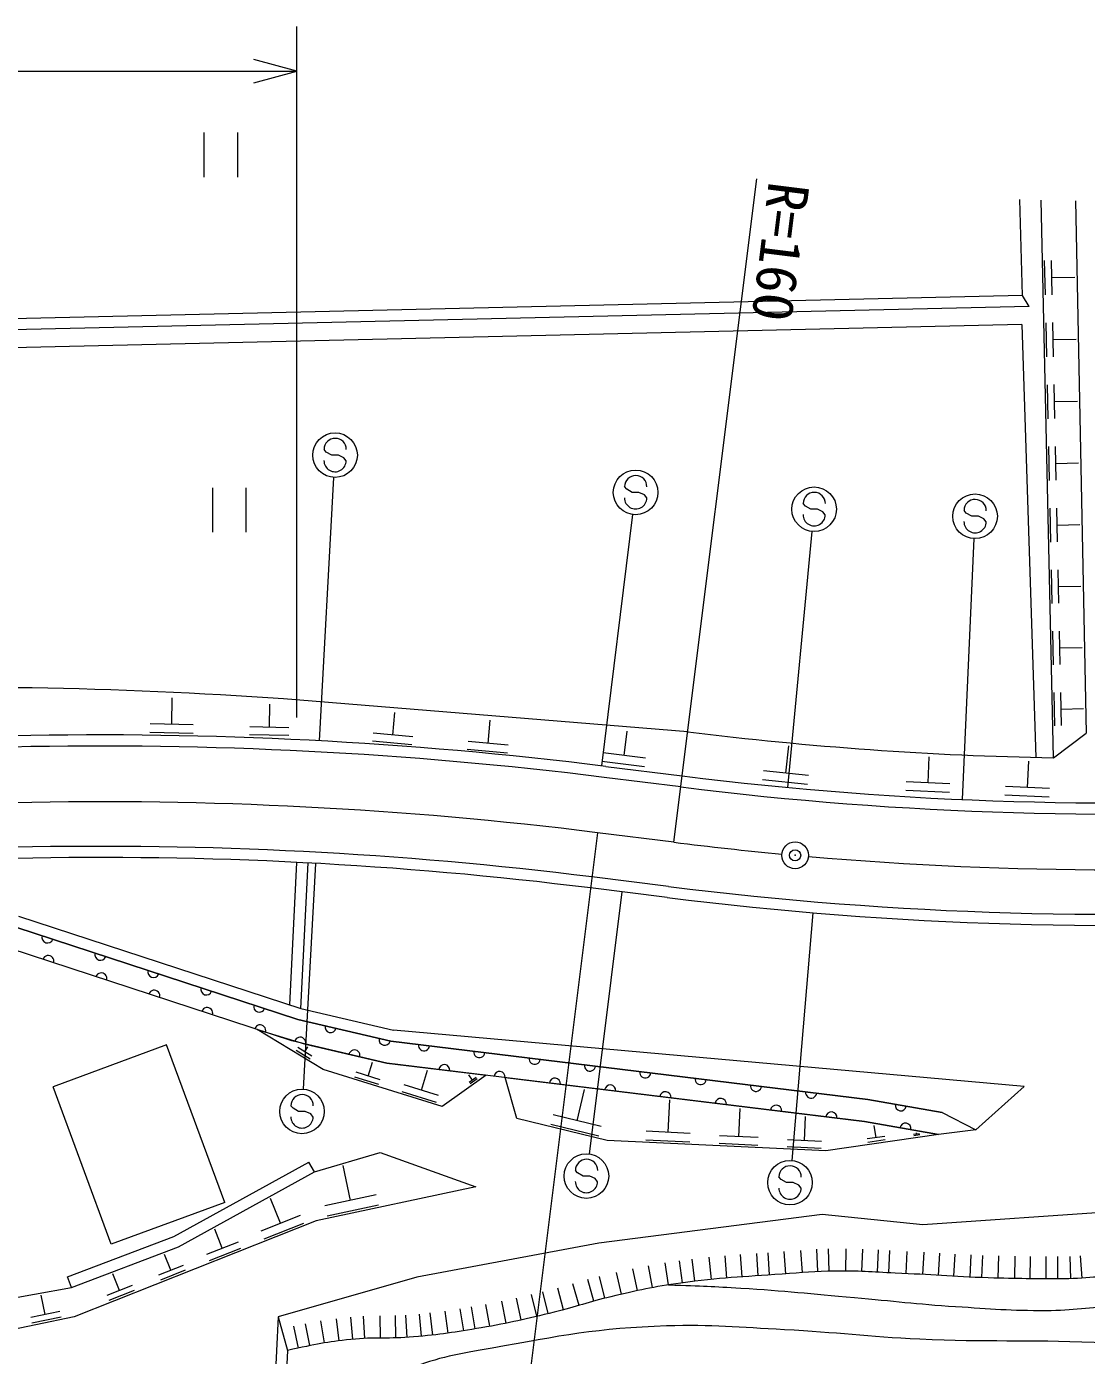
# Model space of a CAD drawing. Units: millimetres on the paper. Extents: x 40 to 680, y 20 to 380.
# Drawn here: x 233.3 to 280.9, y 268.1 to 327.8 of the extents above; entities that cross this region are included whole.
import ezdxf
from ezdxf.enums import TextEntityAlignment as Align

# ---------------------------------------------------------------- set-up
doc = ezdxf.new("R2010")
doc.units = ezdxf.units.MM
doc.header["$PDMODE"] = 32
doc.header["$PDSIZE"] = 0.5
doc.layers.add('M-BGD', color=7, linetype='Continuous', lineweight=18)
doc.styles.add('ＭＳ ゴシック', font='')
doc.styles.get('ＭＳ ゴシック').set_extended_font_data('MS Gothic')

msp = doc.modelspace()

# ---------------------------------------------------------------- linework, layer by layer
at = {"layer": 'M-BGD'}
for p, q in [((245.443, 296.779), (245.443, 327.779)), ((245.443, 325.779), (243.511, 326.296)), ((197.583, 325.779), (245.443, 325.779)), ((243.511, 325.261), (245.443, 325.779)), ((241.27, 323.027), (241.27, 321.027)), ((242.77, 323.027), (242.77, 321.027)), ((262.357, 291.174), (266.076, 320.943)), ((278, 315.714), (277.88, 320.012)), ((279.384, 294.966), (278.831, 319.984)), ((280.381, 319.953), (280.85, 296.077)), ((279.025, 315.742), (278.991, 317.28)), ((279.333, 315.748), (279.298, 317.287)), ((279.316, 316.518), (280.348, 316.541)), ((278, 315.714), (202.556, 313.965)), ((278.293, 315.221), (278, 315.714)), ((278.293, 315.221), (201.73, 313.446)), ((277.972, 314.413), (202.169, 312.656)), ((277.972, 314.413), (278.602, 294.982)), ((279.086, 312.958), (279.052, 314.49)), ((279.393, 312.965), (279.359, 314.497)), ((279.376, 313.731), (280.403, 313.754)), ((279.148, 310.182), (279.114, 311.707)), ((279.453, 310.188), (279.419, 311.713)), ((279.436, 310.951), (280.458, 310.973)), ((279.209, 307.412), (279.175, 308.93)), ((279.513, 307.419), (279.479, 308.937)), ((246.757, 308.687), (246.658, 308.805)), ((247.002, 308.548), (246.757, 308.687)), ((247.303, 308.545), (247.002, 308.548)), ((247.548, 308.433), (247.303, 308.545)), ((247.654, 308.297), (247.548, 308.433)), ((279.496, 308.178), (280.512, 308.2)), ((246.462, 295.726), (247.099, 307.548)), ((260.243, 307.016), (260.144, 307.134)), ((241.65, 307.084), (241.65, 305.084)), ((243.15, 307.084), (243.15, 305.084)), ((260.488, 306.876), (260.243, 307.016)), ((260.789, 306.874), (260.488, 306.876)), ((261.034, 306.762), (260.789, 306.874)), ((261.14, 306.626), (261.034, 306.762)), ((268.254, 306.261), (268.154, 306.379)), ((268.498, 306.122), (268.254, 306.261)), ((268.799, 306.12), (268.498, 306.122)), ((269.044, 306.008), (268.799, 306.12)), ((269.15, 305.872), (269.044, 306.008)), ((275.474, 305.944), (275.374, 306.062)), ((275.718, 305.805), (275.474, 305.944)), ((279.27, 304.649), (279.237, 306.16)), ((279.572, 304.656), (279.539, 306.167)), ((259.117, 294.602), (260.515, 305.883)), ((276.019, 305.803), (275.718, 305.805)), ((276.264, 305.691), (276.019, 305.803)), ((276.37, 305.555), (276.264, 305.691)), ((279.556, 305.411), (280.567, 305.434)), ((267.473, 293.632), (268.555, 305.125)), ((275.311, 293.091), (275.825, 304.805)), ((279.331, 301.893), (279.298, 303.397)), ((279.632, 301.899), (279.599, 303.404)), ((279.615, 302.652), (280.621, 302.674)), ((279.392, 299.143), (279.359, 300.641)), ((279.691, 299.15), (279.658, 300.648)), ((279.675, 299.899), (280.675, 299.921)), ((239.825, 296.468), (239.851, 297.655)), ((262.977, 296.136), (244.834, 297.604)), ((279.452, 296.401), (279.419, 297.892)), ((279.751, 296.407), (279.718, 297.898)), ((244.206, 296.335), (244.229, 297.379)), ((249.749, 295.986), (249.839, 296.998)), ((279.734, 297.153), (280.729, 297.175)), ((240.792, 296.446), (238.858, 296.49)), ((254.022, 295.613), (254.115, 296.652)), ((240.783, 296.06), (238.849, 296.103)), ((245.078, 295.964), (243.319, 296.003)), ((245.086, 296.316), (243.327, 296.355)), ((250.636, 295.907), (248.863, 296.064)), ((260.131, 295.065), (260.267, 296.155)), ((279.384, 294.966), (280.85, 296.077)), ((250.604, 295.552), (248.832, 295.71)), ((254.893, 295.172), (253.087, 295.332)), ((254.925, 295.533), (253.119, 295.693)), ((261.086, 294.946), (259.176, 295.185)), ((267.386, 294.281), (267.512, 295.497)), ((261.038, 294.564), (259.128, 294.803)), ((273.76, 293.845), (273.816, 295.006)), ((278.219, 293.637), (278.275, 294.813)), ((262.667, 293.655), (259.235, 294.084)), ((259.297, 294.58), (262.729, 294.151)), ((268.399, 294.177), (266.373, 294.386)), ((268.358, 293.772), (266.332, 293.981)), ((274.719, 293.408), (272.764, 293.501)), ((274.738, 293.799), (272.783, 293.892)), ((279.206, 293.59), (277.231, 293.684)), ((279.188, 293.195), (277.212, 293.289)), ((258.925, 291.603), (255.206, 261.835)), ((262.357, 291.174), (258.925, 291.603)), ((245.427, 290.273), (245.109, 283.879)), ((245.926, 290.247), (245.601, 283.711)), ((246.276, 290.228), (245.723, 280.093)), ((262.109, 289.19), (258.677, 289.619)), ((260.026, 288.946), (258.557, 277.185)), ((262.047, 288.694), (258.615, 289.123)), ((232.952, 287.856), (245.624, 283.71)), ((268.583, 288.011), (267.649, 276.897)), ((232.824, 287.372), (245.488, 283.228)), ((245.488, 283.228), (232.824, 287.372)), ((245.218, 282.265), (232.57, 286.403)), ((245.624, 283.71), (249.771, 282.735)), ((246.618, 280.976), (243.655, 282.776)), ((243.655, 282.776), (245.83, 282.121)), ((245.488, 283.228), (249.657, 282.248)), ((249.657, 282.248), (245.488, 283.228)), ((278.079, 280.219), (249.771, 282.735)), ((239.596, 282.082), (234.504, 280.203)), ((242.204, 275.015), (239.596, 282.082)), ((249.481, 281.262), (245.218, 282.265)), ((245.83, 282.121), (249.481, 281.262)), ((249.657, 282.248), (271.06, 279.631)), ((271.06, 279.631), (249.657, 282.248)), ((246.034, 281.448), (245.402, 281.832)), ((246.111, 281.575), (245.479, 281.958)), ((245.795, 281.766), (245.935, 281.998)), ((251.96, 279.311), (246.618, 280.976)), ((248.642, 280.685), (248.837, 281.311)), ((270.913, 278.641), (249.481, 281.262)), ((249.481, 281.262), (253.929, 280.718)), ((251.026, 280.043), (251.306, 280.94)), ((249.11, 280.304), (248.041, 280.637)), ((249.177, 280.518), (248.107, 280.851)), ((251.794, 279.804), (250.259, 280.282)), ((253.929, 280.718), (251.96, 279.311)), ((253.323, 280.504), (253.155, 280.739)), ((253.481, 280.617), (253.165, 280.391)), ((253.526, 280.553), (253.211, 280.328)), ((255.316, 278.771), (254.783, 280.614)), ((254.783, 280.614), (270.913, 278.641)), ((237.111, 273.136), (234.504, 280.203)), ((251.698, 279.497), (250.163, 279.975)), ((258.013, 278.677), (258.352, 280.077)), ((275.906, 278.267), (278.079, 280.219)), ((245.273, 279.235), (245.174, 279.353)), ((245.518, 279.096), (245.273, 279.235)), ((245.819, 279.093), (245.518, 279.096)), ((246.064, 278.981), (245.819, 279.093)), ((262.102, 278.158), (262.17, 279.61)), ((265.272, 277.963), (265.331, 279.223)), ((271.06, 279.631), (274.396, 279.046)), ((274.396, 279.046), (271.06, 279.631)), ((246.17, 278.845), (246.064, 278.981)), ((259.365, 277.792), (255.316, 278.771)), ((258.984, 277.987), (256.834, 278.507)), ((259.088, 278.417), (256.938, 278.937)), ((268.214, 277.781), (268.265, 278.865)), ((274.223, 278.061), (270.913, 278.641)), ((270.913, 278.641), (274.223, 278.061)), ((274.396, 279.046), (275.906, 278.267)), ((263.088, 278.111), (261.116, 278.205)), ((266.144, 277.921), (264.4, 278.004)), ((274.223, 278.061), (269.174, 277.328)), ((271.814, 277.972), (271.035, 277.859)), ((271.425, 277.915), (271.344, 278.469)), ((273.38, 278.095), (273.111, 278.056)), ((273.388, 278.041), (273.118, 278.002)), ((273.246, 278.075), (273.237, 278.138)), ((275.906, 278.267), (274.223, 278.061)), ((269.174, 277.328), (259.365, 277.792)), ((263.069, 277.717), (261.097, 277.81)), ((266.127, 277.572), (264.383, 277.655)), ((268.966, 277.438), (267.433, 277.511)), ((268.98, 277.745), (267.448, 277.817)), ((271.837, 277.816), (271.058, 277.703)), ((239.912, 273.477), (245.984, 276.825)), ((246.225, 276.387), (245.984, 276.825)), ((246.225, 276.387), (249.176, 277.256)), ((249.176, 277.256), (253.463, 275.717)), ((240.123, 273.022), (246.225, 276.387)), ((247.853, 275.104), (247.52, 276.664)), ((258.037, 276.333), (257.938, 276.451)), ((258.282, 276.194), (258.037, 276.333)), ((258.583, 276.192), (258.282, 276.194)), ((258.828, 276.08), (258.583, 276.192)), ((267.17, 276.041), (267.07, 276.159)), ((253.463, 275.717), (246.3, 274.188)), ((258.934, 275.943), (258.828, 276.08)), ((267.415, 275.902), (267.17, 276.041)), ((267.715, 275.9), (267.415, 275.902)), ((267.96, 275.788), (267.715, 275.9)), ((268.066, 275.652), (267.96, 275.788)), ((242.204, 275.015), (237.111, 273.136)), ((244.708, 274.074), (244.264, 275.192)), ((249.005, 275.35), (246.7, 274.858)), ((245.594, 274.426), (243.823, 273.723)), ((249.103, 274.889), (246.799, 274.397)), ((269.005, 274.465), (258.99, 273.182)), ((273.531, 274), (269.005, 274.465)), ((283.348, 274.69), (273.531, 274)), ((246.3, 274.188), (235.449, 269.881)), ((242.095, 272.954), (241.756, 273.809)), ((245.734, 274.072), (243.964, 273.369)), ((235.147, 271.667), (239.912, 273.477)), ((242.802, 273.235), (241.389, 272.674)), ((258.99, 273.182), (250.823, 271.661)), ((235.324, 271.2), (240.123, 273.022)), ((239.784, 271.967), (239.501, 272.679)), ((242.914, 272.952), (241.501, 272.391)), ((264.039, 271.556), (263.938, 272.551)), ((264.736, 271.62), (264.653, 272.617)), ((265.422, 271.673), (265.351, 272.67)), ((266.138, 271.722), (266.071, 272.719)), ((266.652, 271.756), (266.585, 272.754)), ((267.373, 271.807), (267.299, 272.804)), ((268.124, 271.865), (268.048, 272.862)), ((268.815, 271.91), (268.765, 272.909)), ((269.317, 271.929), (269.293, 272.928)), ((270.074, 271.933), (270.085, 272.933)), ((270.794, 271.914), (270.835, 272.913)), ((271.489, 271.88), (271.542, 272.879)), ((271.997, 271.854), (272.045, 272.853)), ((272.772, 271.818), (272.821, 272.817)), ((273.531, 271.778), (273.588, 272.776)), ((274.229, 271.736), (274.289, 272.735)), ((274.918, 271.696), (274.973, 272.695)), ((275.646, 271.659), (275.692, 272.658)), ((276.177, 271.637), (276.215, 272.636)), ((276.91, 271.613), (276.938, 272.613)), ((277.656, 271.596), (277.673, 272.596)), ((278.346, 271.588), (278.354, 272.588)), ((279.057, 271.585), (279.059, 272.585)), ((279.579, 271.584), (279.581, 272.584)), ((280.166, 271.588), (280.137, 272.588)), ((280.673, 271.614), (280.605, 272.612)), ((240.34, 272.188), (239.228, 271.746)), ((240.429, 271.965), (239.316, 271.524)), ((260.726, 271.055), (260.515, 272.032)), ((261.401, 271.191), (261.217, 272.174)), ((262.119, 271.314), (261.966, 272.302)), ((262.742, 271.403), (262.611, 272.394)), ((263.29, 271.473), (263.17, 272.466)), ((235.324, 271.2), (235.147, 271.667)), ((237.482, 271.061), (237.188, 271.801)), ((250.823, 271.661), (244.598, 269.884)), ((258.103, 270.392), (257.822, 271.352)), ((258.769, 270.585), (258.501, 271.548)), ((259.26, 270.715), (259.017, 271.685)), ((260.009, 270.893), (259.784, 271.867)), ((231.123, 270.444), (235.324, 271.2)), ((234.153, 269.987), (233.972, 270.855)), ((238.055, 271.288), (236.909, 270.833)), ((238.146, 271.059), (237, 270.604)), ((256.202, 269.901), (255.971, 270.874)), ((256.709, 270.023), (256.475, 270.995)), ((257.406, 270.196), (257.15, 271.162)), ((252.23, 269.148), (252.093, 270.138)), ((252.926, 269.252), (252.767, 270.24)), ((253.435, 269.337), (253.268, 270.323)), ((254.098, 269.453), (253.919, 270.437)), ((254.835, 269.595), (254.635, 270.575)), ((255.511, 269.74), (255.292, 270.716)), ((235.449, 269.881), (231.77, 269.117)), ((234.807, 270.123), (233.499, 269.851)), ((234.861, 269.861), (233.553, 269.589)), ((244.598, 269.884), (244.245, 262.797)), ((244.598, 269.884), (245.023, 268.374)), ((246.028, 268.586), (245.83, 269.567)), ((246.681, 268.708), (246.518, 269.695)), ((247.339, 268.803), (247.216, 269.795)), ((247.953, 268.871), (247.861, 269.866)), ((248.483, 268.909), (248.434, 269.907)), ((249.19, 268.925), (249.182, 269.925)), ((249.885, 268.932), (249.859, 269.932)), ((250.394, 268.954), (250.329, 269.952)), ((251.031, 269.009), (250.935, 270.004)), ((251.537, 269.061), (251.426, 270.055)), ((245.509, 268.478), (245.301, 269.456)), ((245.023, 268.374), (244.744, 262.773))]:
    msp.add_line(p, q, dxfattribs=at)
for centre, radius in [((247.153, 308.546), 1), ((260.638, 306.875), 1), ((268.649, 306.121), 1), ((275.869, 305.804), 1), ((267.796, 290.589), 0.6), ((245.669, 279.094), 1), ((258.433, 276.193), 1), ((267.565, 275.901), 1)]:
    msp.add_circle(centre, radius, dxfattribs=at)
for centre, radius, start, end in [((247.158, 308.801), 0.5, 359.55488, 179.55488), ((247.154, 308.301), 0.5, 179.55488, 359.55488), ((260.644, 307.13), 0.5, 359.55488, 179.55488), ((260.64, 306.63), 0.5, 179.55488, 359.55488), ((268.654, 306.375), 0.5, 359.55488, 179.55488), ((275.874, 306.059), 0.5, 359.55488, 179.55488), ((268.65, 305.875), 0.5, 179.55488, 359.55488), ((275.87, 305.559), 0.5, 179.55488, 359.55488), ((230.418, 97.893), 200.231, 85.87123, 98.78135), ((282.193, 449.94), 157, 262.87865, 284.64115), ((282.193, 449.94), 157.5, 262.87865, 284.64115), ((236.61, 112.992), 183, 82.87865, 99.59311), ((282.193, 449.94), 155, 262.87865, 268.96169), ((236.61, 112.992), 182.5, 82.87865, 99.59311), ((282.193, 449.94), 160, 265.05241, 284.64115), ((236.61, 112.992), 180, 82.87865, 99.59311), ((282.193, 449.94), 162, 262.87865, 284.64115), ((282.193, 449.94), 162.5, 262.87865, 284.64115), ((282.193, 449.94), 160, 262.87865, 264.62269), ((236.61, 112.992), 178, 82.87865, 99.59311), ((236.61, 112.992), 177.5, 82.87865, 99.59311), ((234.25, 286.905), 0.25, 161.88273, 341.88273), ((234.288, 285.841), 0.25, 341.88273, 161.88273), ((236.626, 286.128), 0.25, 161.88273, 341.88273), ((236.664, 285.063), 0.25, 341.88273, 161.88273), ((239.002, 285.351), 0.25, 161.88273, 341.88273), ((239.04, 284.286), 0.25, 341.88273, 161.88273), ((241.378, 284.573), 0.25, 161.88273, 341.88273), ((243.754, 283.796), 0.25, 161.88273, 341.88273), ((241.416, 283.508), 0.25, 341.88273, 161.88273), ((243.792, 282.731), 0.25, 341.88273, 161.88273), ((246.949, 282.885), 0.25, 166.76802, 346.76802), ((245.587, 282.178), 0.25, 346.76802, 166.76802), ((249.382, 282.313), 0.25, 166.76802, 346.76802), ((251.146, 282.066), 0.25, 173.02767, 353.02767), ((248.021, 281.606), 0.25, 346.76802, 166.76802), ((253.627, 281.763), 0.25, 173.02767, 353.02767), ((256.109, 281.459), 0.25, 173.02767, 353.02767), ((252.053, 280.948), 0.25, 353.02767, 173.02767), ((254.535, 280.644), 0.25, 353.02767, 173.02767), ((258.59, 281.156), 0.25, 173.02767, 353.02767), ((261.072, 280.852), 0.25, 173.02767, 353.02767), ((257.016, 280.341), 0.25, 353.02767, 173.02767), ((259.498, 280.037), 0.25, 353.02767, 173.02767), ((263.553, 280.549), 0.25, 173.02767, 353.02767), ((266.035, 280.245), 0.25, 173.02767, 353.02767), ((245.674, 279.349), 0.5, 359.55488, 179.55488), ((261.979, 279.734), 0.25, 353.02767, 173.02767), ((264.461, 279.43), 0.25, 353.02767, 173.02767), ((268.516, 279.942), 0.25, 173.02767, 353.02767), ((266.942, 279.127), 0.25, 353.02767, 173.02767), ((272.537, 279.372), 0.25, 170.0623, 350.0623), ((245.67, 278.849), 0.5, 179.55488, 359.55488), ((269.424, 278.823), 0.25, 353.02767, 173.02767), ((272.746, 278.32), 0.25, 350.0623, 170.0623), ((258.438, 276.447), 0.5, 359.55488, 179.55488), ((267.57, 276.155), 0.5, 359.55488, 179.55488), ((258.434, 275.947), 0.5, 179.55488, 359.55488), ((267.566, 275.655), 0.5, 179.55488, 359.55488)]:
    msp.add_arc(centre, radius, start, end, dxfattribs=at)
for points, knots in [([(285.131, 270.93), (284.137, 271.324), (283.758, 271.45), (282.836, 271.603), (281.691, 271.794), (281.025, 271.582), (279.863, 271.584), (278.535, 271.586), (277.79, 271.582), (276.463, 271.627), (274.827, 271.681), (273.914, 271.771), (272.279, 271.841), (271.231, 271.886), (270.645, 271.944), (269.597, 271.933), (268.663, 271.924), (268.142, 271.861), (267.21, 271.795), (265.432, 271.668), (264.43, 271.632), (262.663, 271.392), (261.428, 271.225), (260.746, 271.066), (259.533, 270.782), (258.529, 270.546), (257.988, 270.331), (256.985, 270.089), (255.714, 269.783), (255.002, 269.607), (253.714, 269.385), (252.533, 269.181), (251.867, 269.081), (250.674, 268.976), (249.58, 268.879), (248.957, 268.976), (247.865, 268.862), (246.745, 268.745), (246.344, 268.657), (245.023, 268.374)], [0, 0, 0, 0, 1, 1, 1, 2, 2, 2, 3, 3, 3, 4, 4, 4, 5, 5, 5, 6, 6, 6, 7, 7, 7, 8, 8, 8, 9, 9, 9, 10, 10, 10, 11, 11, 11, 12, 12, 12, 13, 13, 13, 13]), ([(262.119, 271.314), (263.684, 271.262), (264.099, 271.241), (265.367, 271.167), (267.357, 271.052), (268.467, 270.914), (270.454, 270.744), (272.229, 270.591), (273.22, 270.455), (274.998, 270.342), (276.581, 270.242), (277.469, 270.159), (279.055, 270.165), (280.293, 270.17), (280.982, 270.347), (282.219, 270.339), (283.777, 270.328), (284.653, 270.276), (286.198, 270.081), (287.968, 269.857), (288.955, 269.671), (290.688, 269.248), (291.931, 268.945), (292.609, 268.703), (293.841, 268.359), (296.331, 267.663), (297.122, 267.458), (300.229, 266.625)], [0, 0, 0, 0, 1, 1, 1, 2, 2, 2, 3, 3, 3, 4, 4, 4, 5, 5, 5, 6, 6, 6, 7, 7, 7, 8, 8, 8, 9, 9, 9, 9]), ([(302.224, 264.78), (298.387, 265.617), (297.371, 265.831), (294.285, 266.608), (291.687, 267.262), (290.306, 267.961), (287.661, 268.383), (285.17, 268.781), (283.733, 268.634), (281.212, 268.729), (278.159, 268.844), (276.443, 268.735), (273.39, 268.872), (271.016, 268.978), (269.694, 269.176), (267.32, 269.299), (265.254, 269.406), (264.094, 269.529), (262.026, 269.467), (258.946, 269.376), (257.233, 269.016), (254.2, 268.477), (252.702, 268.211), (251.835, 268.087), (250.423, 267.521), (248.69, 266.826), (247.807, 266.038), (246.679, 264.551), (246.17, 263.879), (245.948, 263.582), (245.527, 262.727)], [0, 0, 0, 0, 1, 1, 1, 2, 2, 2, 3, 3, 3, 4, 4, 4, 5, 5, 5, 6, 6, 6, 7, 7, 7, 8, 8, 8, 9, 9, 9, 10, 10, 10, 10])]:
    msp.add_open_spline(points, degree=3, knots=knots, dxfattribs=at)
msp.add_point((267.796, 290.589), dxfattribs=at)

# ---------------------------------------------------------------- texts
at = {"layer": 'M-BGD', "style": 'ＭＳ ゴシック'}
msp.add_text('R=160', height=1.833, rotation=262.879, dxfattribs=at).set_placement((266.076, 320.943), align=Align.BOTTOM_LEFT)

doc.saveas('drawing.dxf')
